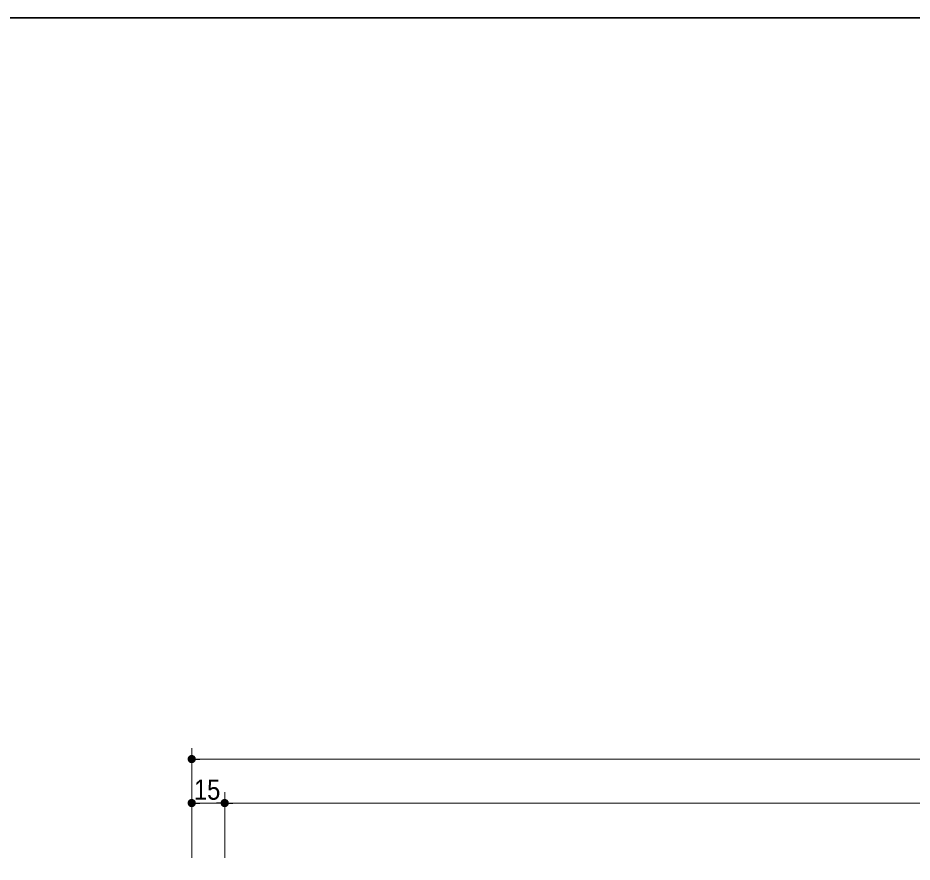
# Model space of a CAD drawing. Units: millimetres, scale not verified. Extents: x -1516 to 1516, y -761 to 761.
# Drawn here: x -916 to -509.1, y 308.4 to 692.5 of the extents above; entities that cross this region are included whole.
import ezdxf
from ezdxf.enums import TextEntityAlignment as Align

# ---------------------------------------------------------------- set-up
doc = ezdxf.new("R2010")
doc.units = ezdxf.units.MM
doc.header["$LTSCALE"] = 5
doc.header["$PDMODE"] = 32
doc.header["$PDSIZE"] = 2.5
for name, color, linetype, lineweight in [('0-2_1図面枠', 7, 'Continuous', 20), ('0-3_2寸法-1', 7, 'Continuous', 15), ('0-4_0', 7, 'Continuous', 25)]:
    doc.layers.add(name, color=color, linetype=linetype, lineweight=lineweight)
doc.layers.add('0-5_Defpoints', color=7, linetype='Continuous')
doc.styles.add('ＭＳ Ｐゴシック', font='')
doc.styles.get('ＭＳ Ｐゴシック').set_extended_font_data('MS PGothic')

# ---------------------------------------------------------------- blocks, each defined once
blk = doc.blocks.new('グループ-31')
at = {"layer": '0-2_1図面枠', "lineweight": 35}
blk.add_lwpolyline([(-5000, 3462.5), (5000, 3462.5), (5000, -3462.5), (-5000, -3462.5)], close=True, dxfattribs=at)
blk = doc.blocks.new('図面枠')
at = {"layer": '0-2_1図面枠'}
blk.add_blockref('グループ-31', (0, 0), dxfattribs=at)
blk = doc.blocks.new('_Dot')
at = {"layer": '0-4_0'}
blk.add_line((-2.5, 0), (-5, 0), dxfattribs=at)
for points in [[(0, 0), (-2.5, 0), (-2.48, 0.313)], [(0, 0), (-2.48, -0.313), (-2.5, 0)], [(0, 0), (-2.48, 0.313), (-2.421, 0.622)], [(0, 0), (-2.421, -0.622), (-2.48, -0.313)], [(0, 0), (-2.421, 0.622), (-2.324, 0.92)], [(0, 0), (-2.324, -0.92), (-2.421, -0.622)], [(0, 0), (-2.324, 0.92), (-2.191, 1.204)], [(0, 0), (-2.191, -1.204), (-2.324, -0.92)], [(0, 0), (-2.191, 1.204), (-2.023, 1.469)], [(0, 0), (-2.023, -1.469), (-2.191, -1.204)], [(0, 0), (-2.023, 1.469), (-1.822, 1.711)], [(0, 0), (-1.822, -1.711), (-2.023, -1.469)], [(0, 0), (-1.822, 1.711), (-1.594, 1.926)], [(0, 0), (-1.594, -1.926), (-1.822, -1.711)], [(0, 0), (-1.594, 1.926), (-1.34, 2.111)], [(0, 0), (-1.34, -2.111), (-1.594, -1.926)], [(0, 0), (-1.34, 2.111), (-1.064, 2.262)], [(0, 0), (-1.064, -2.262), (-1.34, -2.111)], [(0, 0), (-1.064, 2.262), (-0.773, 2.378)], [(0, 0), (-0.773, -2.378), (-1.064, -2.262)], [(0, 0), (-0.773, 2.378), (-0.468, 2.456)], [(0, 0), (-0.468, -2.456), (-0.773, -2.378)], [(0, 0), (-0.468, 2.456), (-0.157, 2.495)], [(0, 0), (-0.157, -2.495), (-0.468, -2.456)], [(0, 0), (-0.157, 2.495), (0.157, 2.495)], [(0, 0), (0.157, -2.495), (-0.157, -2.495)], [(0, 0), (0.157, 2.495), (0.468, 2.456)], [(0, 0), (0.468, 2.456), (0.773, 2.378)], [(0, 0), (0.773, 2.378), (1.064, 2.262)], [(0, 0), (1.064, 2.262), (1.34, 2.111)], [(0, 0), (1.34, 2.111), (1.594, 1.926)], [(0, 0), (1.594, 1.926), (1.822, 1.711)], [(0, 0), (1.822, 1.711), (2.023, 1.469)], [(0, 0), (2.023, 1.469), (2.191, 1.204)], [(0, 0), (2.191, 1.204), (2.324, 0.92)], [(0, 0), (2.324, 0.92), (2.421, 0.622)], [(0, 0), (2.421, 0.622), (2.48, 0.313)], [(0, 0), (2.48, 0.313), (2.5, 0)], [(0, 0), (0.468, -2.456), (0.157, -2.495)], [(0, 0), (0.773, -2.378), (0.468, -2.456)], [(0, 0), (1.064, -2.262), (0.773, -2.378)], [(0, 0), (1.34, -2.111), (1.064, -2.262)], [(0, 0), (1.594, -1.926), (1.34, -2.111)], [(0, 0), (1.822, -1.711), (1.594, -1.926)], [(0, 0), (2.023, -1.469), (1.822, -1.711)], [(0, 0), (2.191, -1.204), (2.023, -1.469)], [(0, 0), (2.324, -0.92), (2.191, -1.204)], [(0, 0), (2.421, -0.622), (2.324, -0.92)], [(0, 0), (2.48, -0.313), (2.421, -0.622)], [(0, 0), (2.5, 0), (2.48, -0.313)]]:
    blk.add_solid(points, dxfattribs=at)

msp = doc.modelspace()

# ---------------------------------------------------------------- linework, layer by layer
at = {"layer": '0-3_2寸法-1'}
for p, q in [((-836.875, 340.3), (-836.875, 360.3)), ((-47.627, 355.3), (-833.123, 355.3)), ((-836.875, 310.3), (-836.875, 340.3)), ((-821.875, 310.3), (-821.875, 340.3)), ((-821.875, 310.3), (-821.875, 340.3)), ((-825.627, 335.3), (-833.123, 335.3)), ((-818.123, 335.3), (-62.627, 335.3))]:
    msp.add_line(p, q, dxfattribs=at)
at = {"layer": '0-5_Defpoints'}
for p in [(-836.875, 355.3), (-836.875, 335.3)]:
    msp.add_point(p, dxfattribs=at)

# ---------------------------------------------------------------- block references
at = {"layer": '0-2_1図面枠', "xscale": 0.2, "yscale": 0.2}
msp.add_blockref('図面枠', (-446.875, 0), dxfattribs=at)
at = {"layer": '0-3_2寸法-1', "xscale": 0.7503418, "yscale": 0.7503418, "rotation": 180}
for p in [(-836.875, 355.3), (-836.875, 335.3), (-821.875, 335.3)]:
    msp.add_blockref('_Dot', p, dxfattribs=at)
at = {"layer": '0-3_2寸法-1', "xscale": 0.7503418, "yscale": 0.7503418}
msp.add_blockref('_Dot', (-821.875, 335.3), dxfattribs=at)

# ---------------------------------------------------------------- texts
at = {"layer": '0-3_2寸法-1', "style": 'ＭＳ Ｐゴシック', "width": 0.9}
msp.add_text('15', height=9.164, dxfattribs=at).set_placement((-835.857, 334.06), align=Align.BOTTOM_LEFT)

doc.saveas('drawing.dxf')
